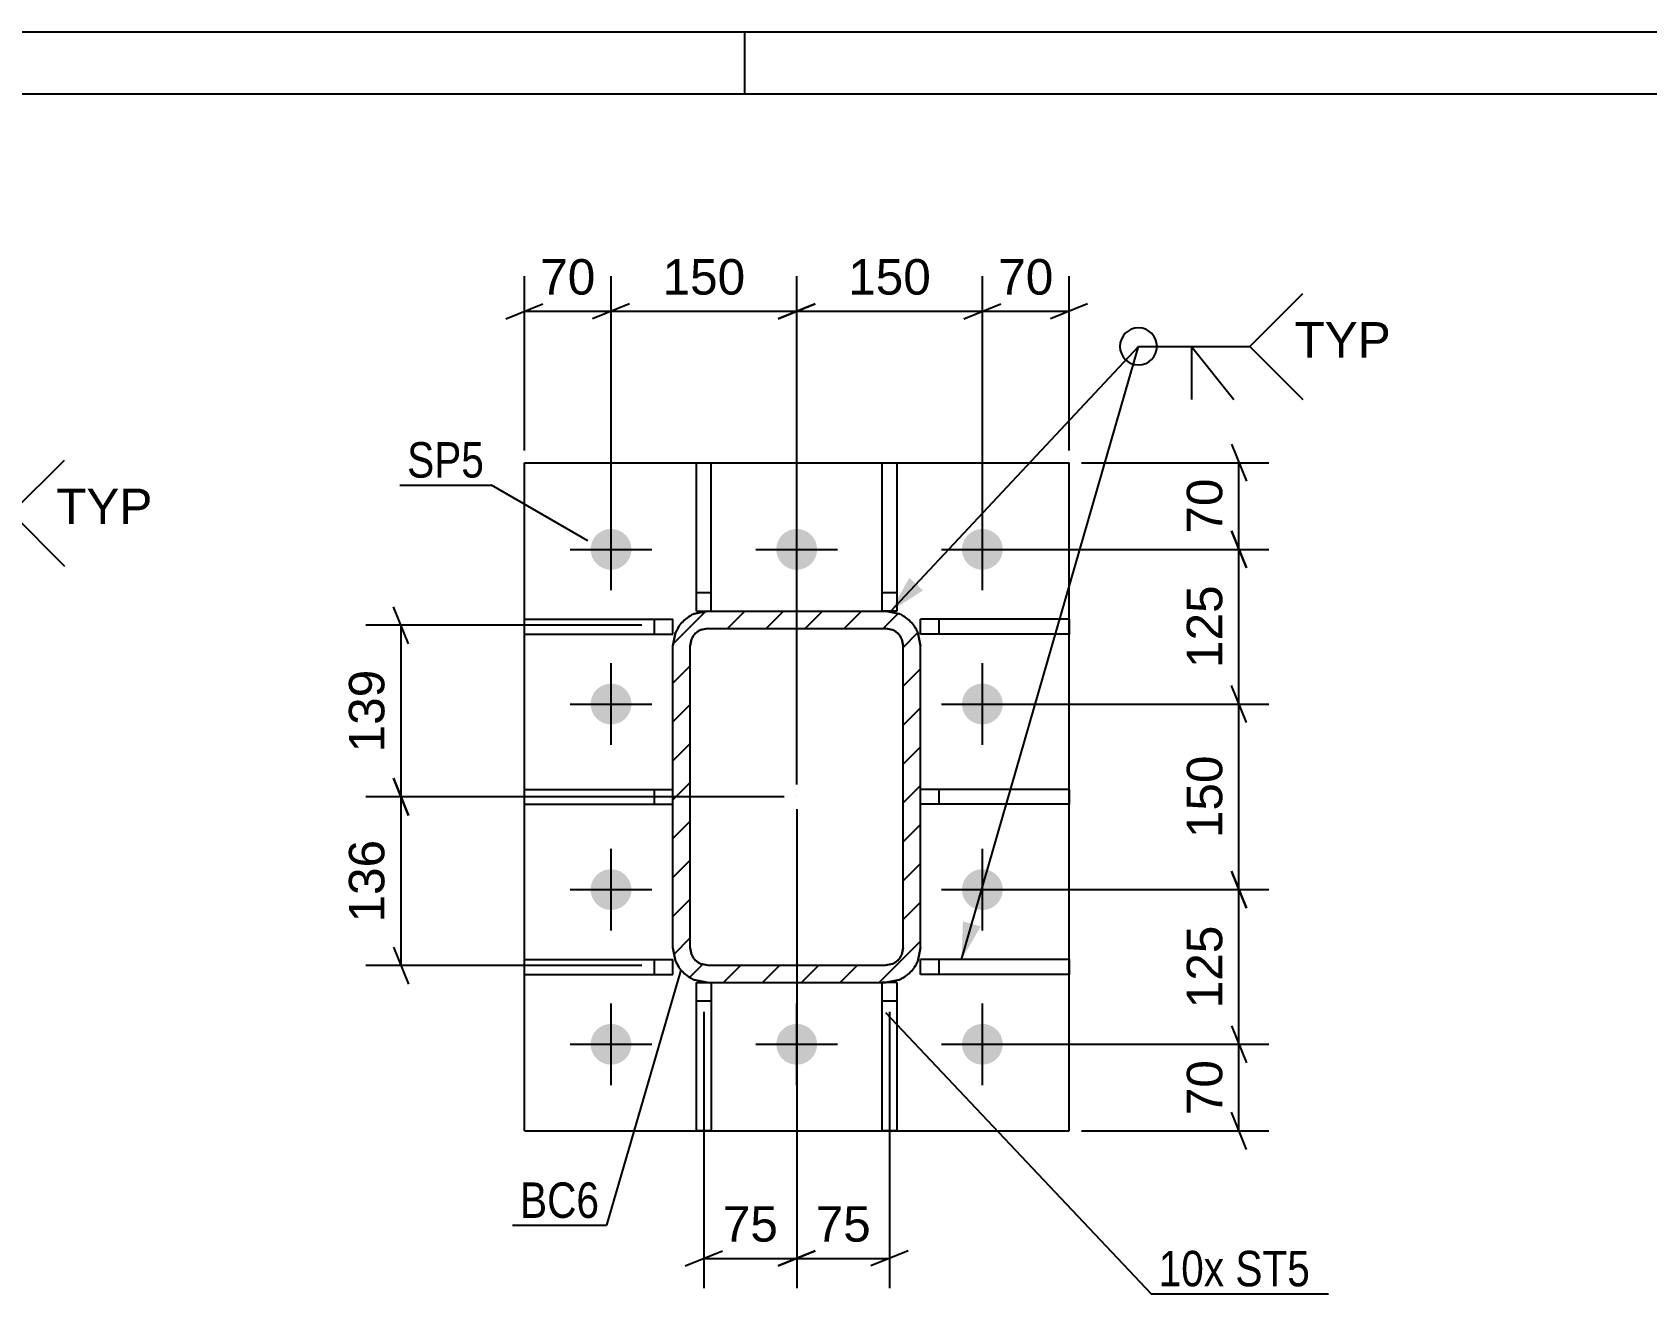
# Model space of a CAD drawing. Header units: millimetres. Extents: x 0 to 841, y 0 to 594.
# Drawn here: x 573.4 to 703.9, y 492 to 594 of the extents above; entities that cross this region are included whole.
import ezdxf

# ---------------------------------------------------------------- set-up
doc = ezdxf.new("R2010")
doc.units = ezdxf.units.MM
doc.linetypes.add('DXK_LINE_DOT2', pattern=[3.9198, 1.9599, -1.9599])
doc.linetypes.add('DXK_LINE_DOT3', pattern=[5.9187, 2.979, -0.9799, 0.9799, -0.9799])
doc.styles.add('Arial', font='ARIAL.TTF', dxfattribs={"height": 0.2})
doc.styles.add('Arial Narrow', font='ARIALN.TTF', dxfattribs={"height": 0.2})

# ---------------------------------------------------------------- blocks, each defined once
blk = doc.blocks.new('Unknown-717051872-1130')
at = {"color": 5, "linetype": 'Continuous'}
for p, q in [((841, 594), (0, 594)), ((631, 589), (631, 594)), ((836, 589), (5, 589))]:
    blk.add_line(p, q, dxfattribs=at)
blk = doc.blocks.new('Part-717051872-3475 - 3425')
at = {"color": 2, "linetype": 'Continuous'}
for p, q in [((613.19, 517.86), (613.19, 519.06)), ((613.19, 519.06), (625.19, 519.06)), ((613.19, 517.86), (625.19, 517.86)), ((625.19, 517.86), (625.19, 519.06))]:
    blk.add_line(p, q, dxfattribs=at)
at = {"color": 7, "linetype": 'DXK_LINE_DOT2'}
blk.add_line((623.69, 517.86), (623.69, 519.06), dxfattribs=at)
blk = doc.blocks.new('Part-717051872-3480 - 3425')
at = {"color": 2, "linetype": 'Continuous'}
for p, q in [((613.19, 545.36), (613.19, 546.56)), ((613.19, 546.56), (625.19, 546.56)), ((625.19, 545.36), (625.19, 546.56)), ((613.19, 545.36), (625.19, 545.36))]:
    blk.add_line(p, q, dxfattribs=at)
at = {"color": 7, "linetype": 'DXK_LINE_DOT2'}
blk.add_line((623.69, 545.36), (623.69, 546.56), dxfattribs=at)
blk = doc.blocks.new('Bolt-717051872-3432 - 3425')
at = {"linetype": 'Continuous'}
for points in [[(618.54, 552.21, -1), (621.84, 552.21, -1)], [(633.54, 552.21, -1), (636.84, 552.21, -1)], [(648.54, 552.21, -1), (651.84, 552.21, -1)], [(618.54, 539.71, -1), (621.84, 539.71, -1)], [(648.54, 539.71, -1), (651.84, 539.71, -1)], [(618.54, 524.71, -1), (621.84, 524.71, -1)], [(648.54, 524.71, -1), (651.84, 524.71, -1)], [(618.54, 512.21, -1), (621.84, 512.21, -1)], [(633.54, 512.21, -1), (636.84, 512.21, -1)], [(648.54, 512.21, -1), (651.84, 512.21, -1)]]:
    blk.add_hatch(color=1, dxfattribs=at).paths.add_polyline_path(points)
at = {"color": 1, "linetype": 'Continuous'}
for p, q in [((620.19, 548.91), (620.19, 555.51)), ((635.19, 548.91), (635.19, 555.51)), ((650.19, 548.91), (650.19, 555.51)), ((616.89, 552.21), (623.49, 552.21)), ((631.89, 552.21), (638.49, 552.21)), ((646.89, 552.21), (653.49, 552.21)), ((620.19, 536.41), (620.19, 543.01)), ((650.19, 536.41), (650.19, 543.01)), ((616.89, 539.71), (623.49, 539.71)), ((646.89, 539.71), (653.49, 539.71)), ((620.19, 521.41), (620.19, 528.01)), ((650.19, 521.41), (650.19, 528.01)), ((616.89, 524.71), (623.49, 524.71)), ((646.89, 524.71), (653.49, 524.71)), ((620.19, 508.91), (620.19, 515.51)), ((635.19, 508.91), (635.19, 515.51)), ((650.19, 508.91), (650.19, 515.51)), ((616.89, 512.21), (623.49, 512.21)), ((631.89, 512.21), (638.49, 512.21)), ((646.89, 512.21), (653.49, 512.21))]:
    blk.add_line(p, q, dxfattribs=at)
blk = doc.blocks.new('Part-717051872-3455 - 3425')
at = {"color": 2, "linetype": 'Continuous'}
for p, q in [((642.09, 547.21), (642.09, 559.21)), ((642.09, 559.21), (643.29, 559.21)), ((643.29, 559.21), (643.29, 547.21)), ((643.29, 547.21), (642.39, 547.21))]:
    blk.add_line(p, q, dxfattribs=at)
at = {"color": 7, "linetype": 'DXK_LINE_DOT2'}
for p, q in [((642.09, 548.71), (643.29, 548.71)), ((642.39, 547.21), (642.09, 547.21))]:
    blk.add_line(p, q, dxfattribs=at)
blk = doc.blocks.new('Part-717051872-3460 - 3425')
at = {"color": 2, "linetype": 'Continuous'}
for p, q in [((627.09, 547.21), (627.09, 559.21)), ((627.09, 559.21), (628.29, 559.21)), ((628.29, 547.21), (628.29, 559.21)), ((627.09, 547.21), (627.99, 547.21))]:
    blk.add_line(p, q, dxfattribs=at)
at = {"color": 7, "linetype": 'DXK_LINE_DOT2'}
for p, q in [((627.09, 548.71), (628.29, 548.71)), ((627.99, 547.21), (628.29, 547.21))]:
    blk.add_line(p, q, dxfattribs=at)
blk = doc.blocks.new('Part-717051872-3465 - 3425')
at = {"color": 2, "linetype": 'Continuous'}
for p, q in [((642.09, 505.21), (642.09, 517.21)), ((643.29, 517.21), (642.39, 517.21)), ((643.29, 517.21), (643.29, 505.21)), ((643.29, 505.21), (642.09, 505.21))]:
    blk.add_line(p, q, dxfattribs=at)
at = {"color": 7, "linetype": 'DXK_LINE_DOT2'}
for p, q in [((642.39, 517.21), (642.09, 517.21)), ((642.09, 515.71), (643.29, 515.71))]:
    blk.add_line(p, q, dxfattribs=at)
blk = doc.blocks.new('Part-717051872-3470 - 3425')
at = {"color": 2, "linetype": 'Continuous'}
for p, q in [((627.09, 505.21), (627.09, 517.21)), ((627.09, 517.21), (627.99, 517.21)), ((628.29, 517.21), (628.29, 505.21)), ((628.29, 505.21), (627.09, 505.21))]:
    blk.add_line(p, q, dxfattribs=at)
at = {"color": 7, "linetype": 'DXK_LINE_DOT2'}
for p, q in [((627.99, 517.21), (628.29, 517.21)), ((627.09, 515.71), (628.29, 515.71))]:
    blk.add_line(p, q, dxfattribs=at)
blk = doc.blocks.new('Part-717051872-3485 - 3425')
at = {"color": 2, "linetype": 'Continuous'}
for p, q in [((613.19, 531.61), (613.19, 532.81)), ((613.19, 532.81), (625.19, 532.81)), ((613.19, 531.61), (625.19, 531.61))]:
    blk.add_line(p, q, dxfattribs=at)
at = {"color": 7, "linetype": 'DXK_LINE_DOT2'}
for p, q in [((623.69, 531.61), (623.69, 532.81)), ((625.19, 531.61), (625.19, 532.81))]:
    blk.add_line(p, q, dxfattribs=at)
blk = doc.blocks.new('Part-717051872-3490 - 3425')
at = {"color": 2, "linetype": 'Continuous'}
for p, q in [((657.19, 519.06), (645.19, 519.06)), ((645.19, 517.86), (645.19, 519.06)), ((657.19, 517.86), (645.19, 517.86)), ((657.19, 519.06), (657.19, 517.86))]:
    blk.add_line(p, q, dxfattribs=at)
at = {"color": 7, "linetype": 'DXK_LINE_DOT2'}
blk.add_line((646.69, 517.86), (646.69, 519.06), dxfattribs=at)
blk = doc.blocks.new('Part-717051872-3495 - 3425')
at = {"color": 2, "linetype": 'Continuous'}
for p, q in [((657.19, 546.56), (645.19, 546.56)), ((645.19, 545.36), (645.19, 546.56)), ((657.19, 546.56), (657.19, 545.36)), ((657.19, 545.36), (645.19, 545.36))]:
    blk.add_line(p, q, dxfattribs=at)
at = {"color": 7, "linetype": 'DXK_LINE_DOT2'}
blk.add_line((646.69, 545.36), (646.69, 546.56), dxfattribs=at)
blk = doc.blocks.new('Part-717051872-3500 - 3425')
at = {"color": 2, "linetype": 'Continuous'}
for p, q in [((657.19, 532.81), (645.19, 532.81)), ((657.19, 532.81), (657.19, 531.61)), ((657.19, 531.61), (645.19, 531.61))]:
    blk.add_line(p, q, dxfattribs=at)
at = {"color": 7, "linetype": 'DXK_LINE_DOT2'}
for p, q in [((645.19, 531.61), (645.19, 532.81)), ((646.69, 531.61), (646.69, 532.81))]:
    blk.add_line(p, q, dxfattribs=at)
blk = doc.blocks.new('Part-717051872-3505 - 3425')
at = {"color": 2, "linetype": 'Continuous'}
for p, q in [((613.19, 505.21), (613.19, 559.21)), ((613.19, 559.21), (657.19, 559.21)), ((657.19, 505.21), (657.19, 559.21)), ((613.19, 505.21), (657.19, 505.21))]:
    blk.add_line(p, q, dxfattribs=at)
blk = doc.blocks.new('Part-717051872-3511 - 3425')
at = {"linetype": 'Continuous'}
h = blk.add_hatch(dxfattribs=at)
h.set_pattern_fill('', scale=0.7, style=0, pattern_type=0)
h.set_pattern_definition([(45, (644.977, 545.4779), (-1.57154, 1.57154), [])])
h.paths.add_polyline_path([(645.19, 544.41), (644.98, 545.48), (644.37, 546.39), (643.46, 546.99), (642.39, 547.21), (627.99, 547.21), (626.92, 546.99), (626.01, 546.39), (625.4, 545.48), (625.19, 544.41), (625.19, 520.01), (625.4, 518.93), (626.01, 518.03), (626.92, 517.42), (627.99, 517.21), (642.39, 517.21), (643.46, 517.42), (644.37, 518.03), (644.98, 518.93), (645.19, 520.01)])
h.paths.add_polyline_path([(643.68, 519.47), (643.38, 519.02), (642.93, 518.71), (642.39, 518.61), (627.99, 518.61), (627.45, 518.71), (627, 519.02), (626.7, 519.47), (626.59, 520.01), (626.59, 544.41), (626.7, 544.94), (627, 545.4), (627.45, 545.7), (627.99, 545.81), (642.39, 545.81), (642.93, 545.7), (643.38, 545.4), (643.68, 544.94), (643.79, 544.41), (643.79, 520.01)])
at = {"color": 7, "linetype": 'DXK_LINE_DOT2'}
for p, q in [((626.92, 546.99), (627.99, 547.21)), ((627.99, 547.21), (642.39, 547.21)), ((642.39, 547.21), (643.46, 546.99)), ((625.19, 544.41), (625.4, 545.48)), ((627.99, 545.81), (627.45, 545.7)), ((627.99, 545.81), (642.39, 545.81)), ((642.93, 545.7), (642.39, 545.81)), ((644.98, 545.48), (645.19, 544.41)), ((625.19, 520.01), (625.19, 544.41)), ((626.7, 544.94), (626.59, 544.41)), ((626.59, 520.01), (626.59, 544.41)), ((643.79, 544.41), (643.68, 544.94)), ((643.79, 520.01), (643.79, 544.41)), ((645.19, 520.01), (645.19, 544.41)), ((625.4, 518.93), (625.19, 520.01)), ((626.59, 520.01), (626.7, 519.47)), ((643.68, 519.47), (643.79, 520.01)), ((645.19, 520.01), (644.98, 518.93)), ((627.45, 518.71), (627.99, 518.61)), ((627.99, 518.61), (642.39, 518.61)), ((642.39, 518.61), (642.93, 518.71)), ((627.99, 517.21), (626.92, 517.42)), ((627.99, 517.21), (642.39, 517.21)), ((643.46, 517.42), (642.39, 517.21))]:
    blk.add_line(p, q, dxfattribs=at)
at = {"color": 2, "linetype": 'Continuous'}
for p, q in [((627.99, 547.21), (626.92, 546.99)), ((627.99, 547.21), (642.39, 547.21)), ((643.46, 546.99), (642.39, 547.21)), ((625.4, 545.48), (625.19, 544.41)), ((627.45, 545.7), (627.99, 545.81)), ((627.99, 545.81), (642.39, 545.81)), ((642.39, 545.81), (642.93, 545.7)), ((645.19, 544.41), (644.98, 545.48)), ((625.19, 520.01), (625.19, 544.41)), ((626.59, 544.41), (626.7, 544.94)), ((626.59, 520.01), (626.59, 544.41)), ((643.68, 544.94), (643.79, 544.41)), ((643.79, 520.01), (643.79, 544.41)), ((645.19, 520.01), (645.19, 544.41)), ((625.19, 520.01), (625.4, 518.93)), ((626.7, 519.47), (626.59, 520.01)), ((643.79, 520.01), (643.68, 519.47)), ((644.98, 518.93), (645.19, 520.01)), ((627.99, 518.61), (627.45, 518.71)), ((627.99, 518.61), (642.39, 518.61)), ((642.93, 518.71), (642.39, 518.61)), ((626.92, 517.42), (627.99, 517.21)), ((627.99, 517.21), (642.39, 517.21)), ((642.39, 517.21), (643.46, 517.42))]:
    blk.add_line(p, q, dxfattribs=at)
at = {"color": 7, "linetype": 'DXK_LINE_DOT3'}
blk.add_line((635.19, 532.21), (635.19, 532.21), dxfattribs=at)
at = {"color": 7, "linetype": 'DXK_LINE_DOT2'}
for centre, radius, start, end in [((627.99, 544.41), 2.8, 112.5, 157.5), ((642.39, 544.41), 2.8, 22.5, 67.5), ((627.99, 544.41), 1.4, 112.5, 157.5), ((642.39, 544.41), 1.4, 22.5, 67.5), ((627.99, 520.01), 1.4, 202.5, 247.5), ((642.39, 520.01), 1.4, 292.5, 337.5), ((627.99, 520.01), 2.8, 202.5, 247.5), ((642.39, 520.01), 2.8, 292.5, 337.5)]:
    blk.add_arc(centre, radius, start, end, dxfattribs=at)
at = {"color": 2, "linetype": 'Continuous'}
for centre, radius, start, end in [((627.99, 544.41), 2.8, 112.5, 157.5), ((642.39, 544.41), 2.8, 22.5, 67.5), ((627.99, 544.41), 1.4, 112.5, 157.5), ((642.39, 544.41), 1.4, 22.5, 67.5), ((627.99, 520.01), 1.4, 202.5, 247.5), ((642.39, 520.01), 1.4, 292.5, 337.5), ((627.99, 520.01), 2.8, 202.5, 247.5), ((642.39, 520.01), 2.8, 292.5, 337.5)]:
    blk.add_arc(centre, radius, start, end, dxfattribs=at)
blk = doc.blocks.new('StraightDimension-717051872-3605 - 3425')
at = {"color": 7, "linetype": 'Continuous'}
for p, q in [((670.32, 560.71), (671.52, 557.71)), ((658.19, 559.21), (673.32, 559.21)), ((670.92, 552.21), (670.92, 559.21)), ((671.52, 550.71), (670.32, 553.71)), ((651.19, 552.21), (673.32, 552.21))]:
    blk.add_line(p, q, dxfattribs=at)
at = {"color": 0}
blk.add_wipeout([(670.17, 558.53), (665.97, 558.53), (665.97, 552.88), (670.17, 552.88)], dxfattribs=at)
at = {"color": 3, "style": 'Arial'}
blk.add_text('70', height=2.865, rotation=90.0002, dxfattribs=at).set_placement((669.57, 553.48))
blk = doc.blocks.new('StraightDimension-717051872-3675 - 3425')
at = {"color": 7, "linetype": 'Continuous'}
for p, q in [((635.19, 531.21), (635.19, 492.51)), ((642.69, 514.82), (642.69, 492.51)), ((633.69, 494.31), (636.69, 495.51)), ((635.19, 494.91), (642.69, 494.91)), ((644.19, 495.51), (641.19, 494.31))]:
    blk.add_line(p, q, dxfattribs=at)
at = {"color": 0}
blk.add_wipeout([(641.76, 495.66), (641.76, 499.86), (636.12, 499.86), (636.12, 495.66)], dxfattribs=at)
at = {"color": 3, "style": 'Arial'}
blk.add_text('75', height=2.865, dxfattribs=at).set_placement((636.72, 496.26))
blk = doc.blocks.new('StraightDimension-717051872-3578 - 3425')
at = {"color": 7, "linetype": 'Continuous'}
for p, q in [((670.32, 513.71), (671.52, 510.71)), ((651.19, 512.21), (673.32, 512.21)), ((670.92, 505.21), (670.92, 512.21)), ((671.52, 503.71), (670.32, 506.71)), ((658.19, 505.21), (673.32, 505.21))]:
    blk.add_line(p, q, dxfattribs=at)
at = {"color": 0}
blk.add_wipeout([(670.17, 511.53), (665.97, 511.53), (665.97, 505.88), (670.17, 505.88)], dxfattribs=at)
at = {"color": 3, "style": 'Arial'}
blk.add_text('70', height=2.865, rotation=90.0002, dxfattribs=at).set_placement((669.57, 506.48))
blk = doc.blocks.new('StraightDimension-717051872-3588 - 3425')
at = {"color": 7, "linetype": 'Continuous'}
for p, q in [((671.52, 523.21), (670.32, 526.21)), ((651.19, 524.71), (673.32, 524.71)), ((670.92, 512.21), (670.92, 524.71)), ((670.32, 513.71), (671.52, 510.71)), ((651.19, 512.21), (673.32, 512.21))]:
    blk.add_line(p, q, dxfattribs=at)
at = {"color": 0}
blk.add_wipeout([(670.17, 522.39), (665.97, 522.39), (665.97, 514.52), (670.17, 514.52)], dxfattribs=at)
at = {"color": 3, "style": 'Arial'}
blk.add_text('125', height=2.865, rotation=90.0002, dxfattribs=at).set_placement((669.57, 515.12))
blk = doc.blocks.new('StraightDimension-717051872-3598 - 3425')
at = {"color": 7, "linetype": 'Continuous'}
for p, q in [((671.52, 538.21), (670.32, 541.21)), ((651.19, 539.71), (673.32, 539.71)), ((670.92, 524.71), (670.92, 539.71)), ((670.32, 526.21), (671.52, 523.21)), ((651.19, 524.71), (673.32, 524.71))]:
    blk.add_line(p, q, dxfattribs=at)
at = {"color": 0}
blk.add_wipeout([(670.17, 536.14), (665.97, 536.14), (665.97, 528.27), (670.17, 528.27)], dxfattribs=at)
at = {"color": 3, "style": 'Arial'}
blk.add_text('150', height=2.865, rotation=90.0002, dxfattribs=at).set_placement((669.57, 528.87))
blk = doc.blocks.new('StraightDimension-717051872-3679 - 3425')
at = {"color": 7, "linetype": 'Continuous'}
for p, q in [((635.19, 531.21), (635.19, 492.51)), ((627.69, 514.82), (627.69, 492.51)), ((626.19, 494.31), (629.19, 495.51)), ((627.69, 494.91), (635.19, 494.91)), ((636.69, 495.51), (633.69, 494.31))]:
    blk.add_line(p, q, dxfattribs=at)
at = {"color": 0}
blk.add_wipeout([(634.26, 495.66), (634.26, 499.86), (628.62, 499.86), (628.62, 495.66)], dxfattribs=at)
at = {"color": 3, "style": 'Arial'}
blk.add_text('75', height=2.865, dxfattribs=at).set_placement((629.22, 496.26))
blk = doc.blocks.new('StraightDimension-717051872-3615 - 3425')
at = {"color": 7, "linetype": 'Continuous'}
for p, q in [((670.32, 553.71), (671.52, 550.71)), ((651.19, 552.21), (673.32, 552.21)), ((670.92, 539.71), (670.92, 552.21)), ((671.52, 538.21), (670.32, 541.21)), ((651.19, 539.71), (673.32, 539.71))]:
    blk.add_line(p, q, dxfattribs=at)
at = {"color": 0}
blk.add_wipeout([(670.17, 549.89), (665.97, 549.89), (665.97, 542.02), (670.17, 542.02)], dxfattribs=at)
at = {"color": 3, "style": 'Arial'}
blk.add_text('125', height=2.865, rotation=90.0002, dxfattribs=at).set_placement((669.57, 542.62))
blk = doc.blocks.new('StraightDimension-717051872-3626 - 3425')
at = {"color": 7, "linetype": 'Continuous'}
for p, q in [((635.19, 533.21), (635.19, 574.3)), ((650.19, 553.21), (650.19, 574.3)), ((636.69, 572.05), (633.69, 570.85)), ((635.19, 571.45), (650.19, 571.45)), ((648.69, 570.85), (651.69, 572.05))]:
    blk.add_line(p, q, dxfattribs=at)
at = {"color": 0}
blk.add_wipeout([(646.63, 572.2), (646.63, 576.4), (638.75, 576.4), (638.75, 572.2)], dxfattribs=at)
at = {"color": 3, "style": 'Arial'}
blk.add_text('150', height=2.865, dxfattribs=at).set_placement((639.35, 572.8))
blk = doc.blocks.new('StraightDimension-717051872-3635 - 3425')
at = {"color": 7, "linetype": 'Continuous'}
for p, q in [((620.19, 553.21), (620.19, 574.3)), ((635.19, 533.21), (635.19, 574.3)), ((621.69, 572.05), (618.69, 570.85)), ((620.19, 571.45), (635.19, 571.45)), ((633.69, 570.85), (636.69, 572.05))]:
    blk.add_line(p, q, dxfattribs=at)
at = {"color": 0}
blk.add_wipeout([(631.63, 572.2), (631.63, 576.4), (623.75, 576.4), (623.75, 572.2)], dxfattribs=at)
at = {"color": 3, "style": 'Arial'}
blk.add_text('150', height=2.865, dxfattribs=at).set_placement((624.35, 572.8))
blk = doc.blocks.new('StraightDimension-717051872-3644 - 3425')
at = {"color": 7, "linetype": 'Continuous'}
for p, q in [((650.19, 553.21), (650.19, 574.3)), ((657.19, 560.21), (657.19, 574.3)), ((648.69, 570.85), (651.69, 572.05)), ((650.19, 571.45), (657.19, 571.45)), ((658.69, 572.05), (655.69, 570.85))]:
    blk.add_line(p, q, dxfattribs=at)
at = {"color": 0}
blk.add_wipeout([(656.51, 572.2), (656.51, 576.4), (650.87, 576.4), (650.87, 572.2)], dxfattribs=at)
at = {"color": 3, "style": 'Arial'}
blk.add_text('70', height=2.865, dxfattribs=at).set_placement((651.47, 572.8))
blk = doc.blocks.new('StraightDimension-717051872-3654 - 3425')
at = {"color": 7, "linetype": 'Continuous'}
for p, q in [((613.19, 560.21), (613.19, 574.3)), ((620.19, 553.21), (620.19, 574.3)), ((611.69, 570.85), (614.69, 572.05)), ((613.19, 571.45), (620.19, 571.45)), ((621.69, 572.05), (618.69, 570.85))]:
    blk.add_line(p, q, dxfattribs=at)
at = {"color": 0}
blk.add_wipeout([(619.51, 572.2), (619.51, 576.4), (613.87, 576.4), (613.87, 572.2)], dxfattribs=at)
at = {"color": 3, "style": 'Arial'}
blk.add_text('70', height=2.865, dxfattribs=at).set_placement((614.47, 572.8))
blk = doc.blocks.new('StraightDimension-717051872-3665 - 3425')
at = {"color": 7, "linetype": 'Continuous'}
for p, q in [((603.83, 544.57), (602.63, 547.57)), ((622.69, 546.07), (600.38, 546.07)), ((603.23, 532.21), (603.23, 546.07)), ((602.63, 533.71), (603.83, 530.71)), ((634.19, 532.21), (600.38, 532.21))]:
    blk.add_line(p, q, dxfattribs=at)
at = {"color": 0}
blk.add_wipeout([(602.48, 543.07), (598.28, 543.07), (598.28, 535.2), (602.48, 535.2)], dxfattribs=at)
at = {"color": 3, "style": 'Arial'}
blk.add_text('139', height=2.865, rotation=90.0002, dxfattribs=at).set_placement((601.88, 535.8))
blk = doc.blocks.new('StraightDimension-717051872-3670 - 3425')
at = {"color": 7, "linetype": 'Continuous'}
for p, q in [((603.83, 530.71), (602.63, 533.71)), ((634.19, 532.21), (600.38, 532.21)), ((603.23, 518.57), (603.23, 532.21)), ((602.63, 520.07), (603.83, 517.07)), ((622.69, 518.57), (600.38, 518.57))]:
    blk.add_line(p, q, dxfattribs=at)
at = {"color": 0}
blk.add_wipeout([(602.48, 529.32), (598.28, 529.32), (598.28, 521.45), (602.48, 521.45)], dxfattribs=at)
at = {"color": 3, "style": 'Arial'}
blk.add_text('136', height=2.865, rotation=90.0002, dxfattribs=at).set_placement((601.88, 522.05))
blk = doc.blocks.new('Mark-717051872-3501 - 3425')
at = {"color": 0}
blk.add_wipeout([(609.93, 558.01), (609.93, 561.01), (603.72, 561.01), (603.72, 558.01)], dxfattribs=at)
blk.add_wipeout([(609.93, 558.01), (609.93, 561.01), (603.72, 561.01), (603.72, 558.01)], dxfattribs=at)
at = {"color": 30, "linetype": 'Continuous'}
for p in [(603.12, 557.41), (618.33, 552.91)]:
    blk.add_line(p, (610.53, 557.41), dxfattribs=at)
at = {"color": 3, "style": 'Arial Narrow'}
blk.add_text('SP5', height=2.863, dxfattribs=at).set_placement((603.72, 558.01))
blk = doc.blocks.new('Mark-717051872-3507 - 3425')
at = {"color": 0}
blk.add_wipeout([(619.23, 498.18), (619.23, 501.18), (612.84, 501.18), (612.84, 498.18)], dxfattribs=at)
blk.add_wipeout([(619.23, 498.18), (619.23, 501.18), (612.84, 501.18), (612.84, 498.18)], dxfattribs=at)
at = {"color": 30, "linetype": 'Continuous'}
for p in [(625.81, 518.12), (612.24, 497.58)]:
    blk.add_line(p, (619.83, 497.58), dxfattribs=at)
at = {"color": 3, "style": 'Arial Narrow'}
blk.add_text('BC6', height=2.863, dxfattribs=at).set_placement((612.84, 498.18))
blk = doc.blocks.new('WeldMark-717051872-3683 - 3425')
at = {"linetype": 'Continuous'}
for points in [[(645.39, 548.89), (642.79, 547.21), (644.29, 549.91)], [(650.06, 521.73), (648.51, 519.06), (648.62, 522.15)]]:
    blk.add_hatch(color=30, dxfattribs=at).paths.add_polyline_path(points)
at = {"color": 30, "linetype": 'Continuous'}
for p, q in [((642.79, 547.21), (662.8, 568.61)), ((648.51, 519.06), (662.8, 568.61)), ((662.8, 568.61), (671.8, 568.61))]:
    blk.add_line(p, q, dxfattribs=at)
at = {"color": 3, "linetype": 'Continuous'}
for q in [(670.51, 564.33), (667.08, 564.33)]:
    blk.add_line((667.08, 568.61), q, dxfattribs=at)
for start, end in [(90, 270), (270, 90)]:
    blk.add_arc((662.8, 568.61), 1.5, start, end, dxfattribs=at)
at = {"color": 0, "linetype": 'Continuous'}
blk.add_wipeout([(683.17, 567.71), (683.17, 570.71), (675.4, 570.71), (675.4, 567.71)], dxfattribs=at)
blk.add_wipeout([(683.17, 567.71), (683.17, 570.71), (675.4, 570.71), (675.4, 567.71)], dxfattribs=at)
at = {"color": 3, "linetype": 'Continuous'}
for q in [(676.08, 572.9), (676.08, 564.33)]:
    blk.add_line((671.8, 568.61), q, dxfattribs=at)
at = {"color": 3, "linetype": 'Continuous', "style": 'Arial'}
blk.add_text('TYP', height=2.865, dxfattribs=at).set_placement((675.4, 567.71))
blk = doc.blocks.new('MarkSet-717051872-3741 - 3425')
at = {"color": 0}
for points in [[(669.73, 492.65), (669.73, 495.65), (664.43, 495.65), (664.43, 492.65)], [(676.65, 492.65), (676.65, 495.65), (670.63, 495.65), (670.63, 492.65)]]:
    blk.add_wipeout(points, dxfattribs=at)
for points in [[(669.73, 492.65), (669.73, 495.65), (664.43, 495.65), (664.43, 492.65)], [(676.65, 492.65), (676.65, 495.65), (670.63, 495.65), (670.63, 492.65)]]:
    blk.add_wipeout(points, dxfattribs=at)
at = {"color": 30, "linetype": 'Continuous'}
for p, q in [((642.36, 514.78), (663.83, 492.05)), ((663.83, 492.05), (678.15, 492.05))]:
    blk.add_line(p, q, dxfattribs=at)
at = {"color": 3, "style": 'Arial Narrow'}
for s, p in [('10x', (664.43, 492.65)), ('ST5', (670.63, 492.65))]:
    blk.add_text(s, height=2.863, dxfattribs=at).set_placement(p)
blk = doc.blocks.new('WeldMark-717051872-5297 - 5082')
at = {"linetype": 'Continuous'}
for points in [[(543.8, 548.45), (540.71, 548.27), (543.35, 549.88)], [(554.11, 548.14), (551.22, 547.02), (553.24, 549.36)]]:
    blk.add_hatch(color=30, dxfattribs=at).paths.add_polyline_path(points)
at = {"color": 30, "linetype": 'Continuous'}
for p, q in [((540.71, 548.27), (562.76, 555.15)), ((551.22, 547.02), (562.76, 555.15)), ((562.76, 555.15), (571.76, 555.15))]:
    blk.add_line(p, q, dxfattribs=at)
at = {"color": 3, "linetype": 'Continuous'}
for q in [(570.47, 550.86), (567.04, 550.86)]:
    blk.add_line((567.04, 555.15), q, dxfattribs=at)
for start, end in [(90, 270), (270, 90)]:
    blk.add_arc((562.76, 555.15), 1.5, start, end, dxfattribs=at)
at = {"color": 0, "linetype": 'Continuous'}
blk.add_wipeout([(583.13, 554.25), (583.13, 557.25), (575.36, 557.25), (575.36, 554.25)], dxfattribs=at)
blk.add_wipeout([(583.13, 554.25), (583.13, 557.25), (575.36, 557.25), (575.36, 554.25)], dxfattribs=at)
at = {"color": 3, "linetype": 'Continuous'}
for q in [(576.04, 559.43), (576.04, 550.86)]:
    blk.add_line((571.76, 555.15), q, dxfattribs=at)
at = {"color": 3, "linetype": 'Continuous', "style": 'Arial'}
blk.add_text('TYP', height=2.865, dxfattribs=at).set_placement((575.36, 554.25))

msp = doc.modelspace()

# ---------------------------------------------------------------- block references
for name in ['Unknown-717051872-1130', 'Part-717051872-3505 - 3425', 'Part-717051872-3460 - 3425', 'Part-717051872-3455 - 3425', 'Bolt-717051872-3432 - 3425', 'Part-717051872-3480 - 3425', 'Part-717051872-3511 - 3425', 'Part-717051872-3495 - 3425', 'Part-717051872-3485 - 3425', 'Part-717051872-3500 - 3425', 'Part-717051872-3475 - 3425', 'Part-717051872-3490 - 3425', 'Part-717051872-3470 - 3425', 'Part-717051872-3465 - 3425']:
    msp.add_blockref(name, (0, 0))

# ---------------------------------------------------------------- next in the draw order: block references
for name in ['StraightDimension-717051872-3605 - 3425', 'WeldMark-717051872-5297 - 5082', 'StraightDimension-717051872-3675 - 3425', 'StraightDimension-717051872-3578 - 3425']:
    msp.add_blockref(name, (0, 0))

# ---------------------------------------------------------------- next in the draw order: block references
for name in ['StraightDimension-717051872-3679 - 3425', 'StraightDimension-717051872-3588 - 3425']:
    msp.add_blockref(name, (0, 0))

# ---------------------------------------------------------------- next in the draw order: block references
for name in ['StraightDimension-717051872-3598 - 3425', 'MarkSet-717051872-3741 - 3425']:
    msp.add_blockref(name, (0, 0))

# ---------------------------------------------------------------- next in the draw order: block references
msp.add_blockref('StraightDimension-717051872-3615 - 3425', (0, 0))

# ---------------------------------------------------------------- next in the draw order: block references
msp.add_blockref('StraightDimension-717051872-3626 - 3425', (0, 0))

# ---------------------------------------------------------------- next in the draw order: block references
for name in ['StraightDimension-717051872-3635 - 3425', 'StraightDimension-717051872-3644 - 3425']:
    msp.add_blockref(name, (0, 0))

# ---------------------------------------------------------------- next in the draw order: block references
for name in ['StraightDimension-717051872-3654 - 3425', 'WeldMark-717051872-3683 - 3425', 'StraightDimension-717051872-3665 - 3425']:
    msp.add_blockref(name, (0, 0))

# ---------------------------------------------------------------- next in the draw order: block references
for name in ['Mark-717051872-3501 - 3425', 'StraightDimension-717051872-3670 - 3425']:
    msp.add_blockref(name, (0, 0))

# ---------------------------------------------------------------- next in the draw order: block references
msp.add_blockref('Mark-717051872-3507 - 3425', (0, 0))

doc.saveas('drawing.dxf')
